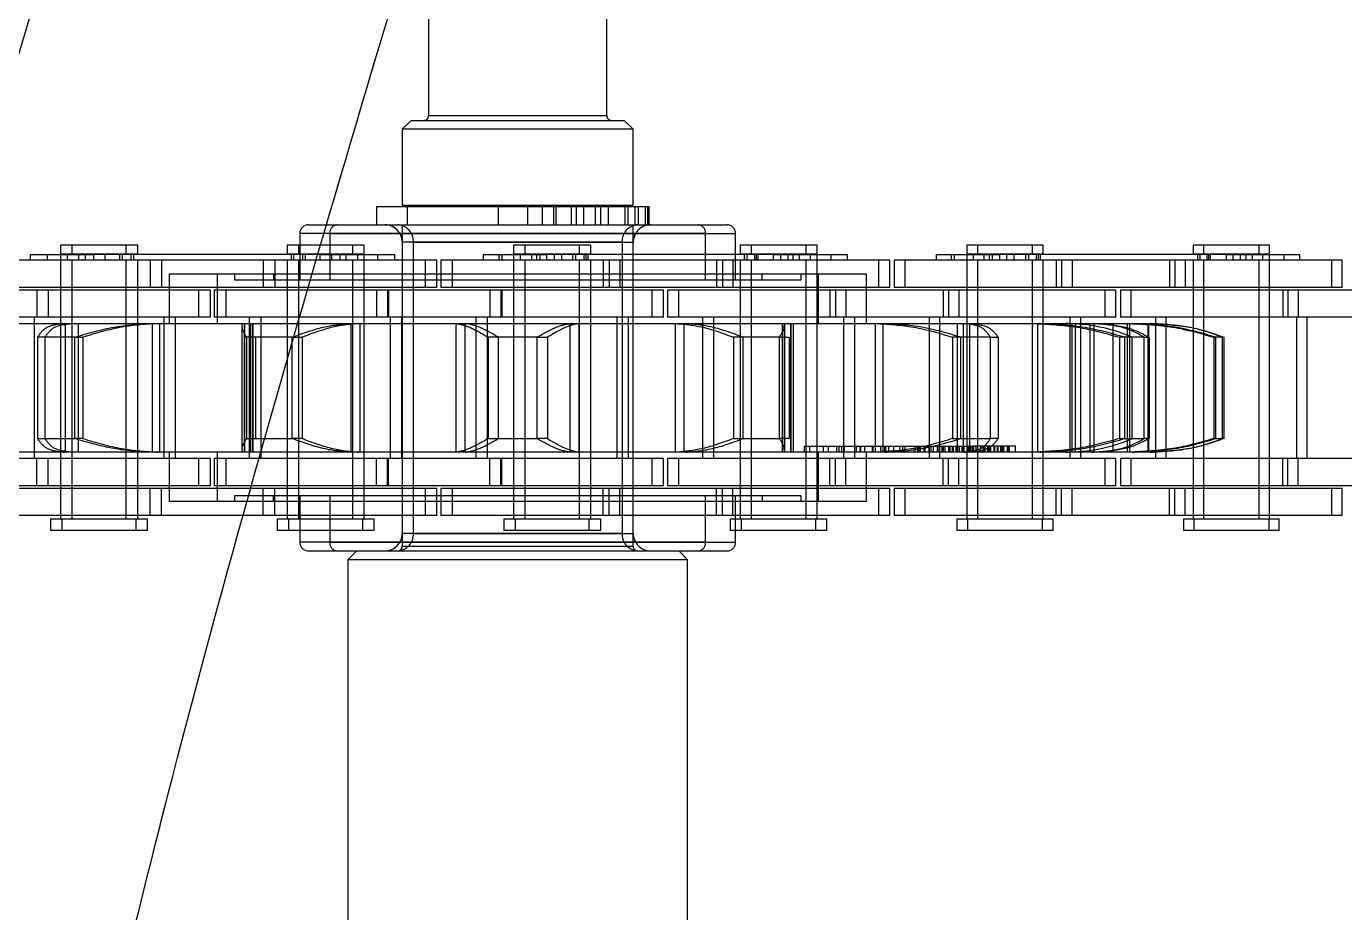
# Model space of a CAD drawing. Header units: metres. Extents: x 0 to 21025, y 0 to 14850.
# Drawn here: x 6013 to 6086.9, y 9272 to 9321.7 of the extents above; entities that cross this region are included whole.
import ezdxf

# ---------------------------------------------------------------- set-up
doc = ezdxf.new("R2010")
doc.units = ezdxf.units.M
doc.header["$LTSCALE"] = 25
doc.linetypes.add('HIDDEN2', pattern=[4.7625, 3.175, -1.5875])
doc.layers.add('SL1', color=8, linetype='Continuous')
doc.layers.add('ST1', color=7, linetype='HIDDEN2')

msp = doc.modelspace()

# ---------------------------------------------------------------- linework, layer by layer
at = {"layer": 'SL1'}
for radius, start, end in [(1215.5, 134.237972, 198.531491), (1170.7, 134.797453, 201.234448), (1164.35, 135.073034, 201.439244), (1158.35, 135.318064, 201.542777), (1158, 162.601775, 166.452914)]:
    msp.add_arc((7121.687, 8989.894), radius, start, end, dxfattribs=at)
for points, knots in [([(6016.625, 9261.149), (6018.024, 9266.957), (6022.142, 9284.056), (6030.176, 9312.129), (6037.501, 9336.427), (6042.027, 9349.419), (6042.734, 9351.449)], [0, 0, 0, 0, 0.190587, 0.561098, 0.931421, 1, 1, 1, 1]), ([(6016.625, 9261.149), (6018.024, 9266.958), (6022.142, 9284.055), (6030.177, 9312.13), (6037.501, 9336.427), (6042.027, 9349.42), (6042.734, 9351.449)], [0, 0, 0, 0, 0.190618, 0.561043, 0.931468, 1, 1, 1, 1]), ([(5996.034, 9261.149), (5997.789, 9268.441), (6002.306, 9287.217), (6009.248, 9312.23), (6014.806, 9329.82), (6016.805, 9336.149)], [0, 0, 0, 0, 0.289079, 0.744222, 1, 1, 1, 1]), ([(6016.812, 9336.149), (6014.4, 9328.451), (6008.242, 9308.797), (6001.362, 9283.765), (5997.28, 9266.358), (5996.058, 9261.149)], [0, 0, 0, 0, 0.310902, 0.793794, 1, 1, 1, 1])]:
    msp.add_open_spline(points, degree=3, knots=knots, dxfattribs=at)
at = {"layer": 'ST1'}
for p, q in [((6035.514, 9330.884), (6035.514, 9316.634)), ((6045.514, 9316.634), (6045.514, 9330.884)), ((6045.478, 9316.634), (6035.515, 9316.634)), ((6034.539, 9316.384), (6034.039, 9315.884)), ((6046.989, 9315.884), (6034.039, 9315.884)), ((6034.039, 9315.884), (6034.039, 9311.629)), ((6034.539, 9316.384), (6046.489, 9316.384)), ((6046.989, 9315.884), (6046.489, 9316.384)), ((6046.989, 9311.629), (6046.989, 9315.884)), ((6047.876, 9311.529), (6032.589, 9311.529)), ((6032.589, 9311.529), (6032.589, 9310.529)), ((6034.039, 9311.629), (6046.098, 9311.629)), ((6034.314, 9311.629), (6034.314, 9310.529)), ((6034.314, 9311.529), (6034.314, 9310.529)), ((6039.421, 9311.529), (6039.421, 9310.529)), ((6041.059, 9311.529), (6041.059, 9310.529)), ((6041.884, 9311.529), (6041.884, 9310.529)), ((6042.518, 9311.529), (6042.518, 9310.529)), ((6042.642, 9311.529), (6042.642, 9310.529)), ((6043.513, 9311.529), (6043.513, 9310.529)), ((6043.791, 9311.529), (6043.791, 9310.529)), ((6044.218, 9310.529), (6044.218, 9311.529)), ((6044.846, 9311.529), (6044.846, 9310.529)), ((6045.157, 9311.529), (6045.157, 9310.529)), ((6045.588, 9311.529), (6045.588, 9310.529)), ((6046.098, 9311.629), (6046.989, 9311.629)), ((6046.546, 9310.529), (6046.546, 9311.529)), ((6046.714, 9310.529), (6046.714, 9311.629)), ((6046.714, 9310.529), (6046.714, 9311.529)), ((6047.072, 9311.529), (6047.072, 9310.529)), ((6047.261, 9311.529), (6047.261, 9310.529)), ((6047.264, 9311.529), (6047.264, 9310.529)), ((6047.651, 9311.529), (6047.651, 9310.529)), ((6047.784, 9311.529), (6047.784, 9310.529)), ((6047.844, 9310.529), (6047.844, 9311.529)), ((6047.876, 9310.529), (6047.876, 9311.529)), ((6028.788, 9310.529), (6050.627, 9310.529)), ((6034.039, 9310.529), (6034.039, 9292.489)), ((6046.989, 9292.489), (6046.989, 9310.529)), ((6050.627, 9310.529), (6052.241, 9310.529)), ((6051.048, 9310.04), (6028.299, 9310.04)), ((6028.299, 9310.04), (6028.299, 9307.44)), ((6029.98, 9310.04), (6029.98, 9307.44)), ((6029.98, 9310.04), (6052.729, 9310.04)), ((6051.048, 9307.44), (6051.048, 9310.04)), ((6052.729, 9307.44), (6052.729, 9310.04)), ((6018.573, 9309.384), (6014.883, 9309.384)), ((6014.883, 9309.384), (6014.883, 9308.91)), ((6015.522, 9309.384), (6015.522, 9308.91)), ((6019.212, 9309.384), (6018.573, 9309.384)), ((6018.573, 9308.91), (6018.573, 9309.384)), ((6019.212, 9308.91), (6019.212, 9309.384)), ((6031.273, 9309.384), (6027.583, 9309.384)), ((6027.583, 9309.384), (6027.583, 9308.91)), ((6028.222, 9309.384), (6028.222, 9308.91)), ((6031.912, 9309.384), (6031.273, 9309.384)), ((6031.273, 9308.91), (6031.273, 9309.384)), ((6031.912, 9308.91), (6031.912, 9309.384)), ((6034.039, 9309.551), (6034.039, 9293.216)), ((6046.363, 9309.551), (6034.044, 9309.551)), ((6034.666, 9293.216), (6034.666, 9309.551)), ((6034.666, 9309.551), (6046.984, 9309.551)), ((6043.973, 9309.384), (6040.283, 9309.384)), ((6040.283, 9309.384), (6040.283, 9308.91)), ((6040.922, 9309.384), (6040.922, 9308.91)), ((6044.612, 9309.384), (6043.973, 9309.384)), ((6043.973, 9308.91), (6043.973, 9309.384)), ((6044.612, 9308.91), (6044.612, 9309.384)), ((6046.363, 9309.551), (6046.363, 9293.216)), ((6046.989, 9293.216), (6046.989, 9309.551)), ((6056.673, 9309.384), (6052.983, 9309.384)), ((6052.983, 9309.384), (6052.983, 9308.91)), ((6053.6, 9309.384), (6053.6, 9308.91)), ((6057.29, 9309.384), (6056.673, 9309.384)), ((6056.673, 9308.91), (6056.673, 9309.384)), ((6057.29, 9308.91), (6057.29, 9309.384)), ((6069.373, 9309.384), (6065.683, 9309.384)), ((6065.683, 9309.384), (6065.683, 9308.91)), ((6066.279, 9309.384), (6066.279, 9308.91)), ((6069.969, 9309.384), (6069.373, 9309.384)), ((6069.373, 9308.91), (6069.373, 9309.384)), ((6069.969, 9308.91), (6069.969, 9309.384)), ((6082.073, 9309.384), (6078.383, 9309.384)), ((6078.383, 9309.384), (6078.383, 9308.91)), ((6078.957, 9309.384), (6078.957, 9308.91)), ((6082.647, 9309.384), (6082.073, 9309.384)), ((6082.073, 9308.91), (6082.073, 9309.384)), ((6082.647, 9308.91), (6082.647, 9309.384)), ((6019.903, 9308.541), (6010.808, 9308.541)), ((6013.176, 9308.873), (6016.728, 9308.873)), ((6013.176, 9308.873), (6013.176, 9308.541)), ((6014.136, 9308.873), (6014.136, 9308.541)), ((6014.883, 9308.91), (6018.573, 9308.91)), ((6014.883, 9308.873), (6014.883, 9307.021)), ((6014.883, 9308.541), (6014.883, 9294.042)), ((6015.252, 9308.91), (6015.252, 9308.541)), ((6015.522, 9308.541), (6015.522, 9307.021)), ((6015.522, 9308.541), (6015.522, 9294.042)), ((6015.891, 9308.91), (6015.891, 9308.541)), ((6016.26, 9308.873), (6016.26, 9308.541)), ((6016.728, 9308.873), (6016.728, 9308.541)), ((6029.428, 9308.873), (6016.728, 9308.873)), ((6017.367, 9308.873), (6017.367, 9308.541)), ((6018.204, 9308.541), (6018.204, 9308.91)), ((6018.347, 9308.873), (6018.347, 9308.541)), ((6018.573, 9308.91), (6019.212, 9308.91)), ((6018.573, 9307.021), (6018.573, 9308.541)), ((6018.573, 9294.042), (6018.573, 9308.541)), ((6018.843, 9308.541), (6018.843, 9308.91)), ((6018.986, 9308.873), (6018.986, 9308.541)), ((6019.212, 9307.021), (6019.212, 9308.541)), ((6019.212, 9294.042), (6019.212, 9308.541)), ((6019.903, 9308.541), (6019.903, 9307.021)), ((6026.253, 9308.541), (6019.903, 9308.541)), ((6020.542, 9308.541), (6020.542, 9307.021)), ((6026.253, 9308.541), (6026.253, 9307.021)), ((6035.348, 9308.541), (6026.253, 9308.541)), ((6026.892, 9308.541), (6026.892, 9307.021)), ((6027.583, 9308.91), (6031.273, 9308.91)), ((6027.583, 9308.541), (6027.583, 9307.021)), ((6027.583, 9308.541), (6027.583, 9294.042)), ((6027.809, 9308.873), (6027.809, 9308.541)), ((6027.952, 9308.91), (6027.952, 9308.541)), ((6028.222, 9308.541), (6028.222, 9307.021)), ((6028.222, 9308.541), (6028.222, 9294.042)), ((6028.448, 9308.873), (6028.448, 9308.541)), ((6028.591, 9308.91), (6028.591, 9308.541)), ((6029.428, 9308.873), (6029.428, 9308.541)), ((6029.428, 9308.873), (6032.659, 9308.873)), ((6030.067, 9308.873), (6030.067, 9308.541)), ((6030.535, 9308.873), (6030.535, 9308.541)), ((6030.904, 9308.541), (6030.904, 9308.91)), ((6031.273, 9308.91), (6031.912, 9308.91)), ((6031.273, 9307.021), (6031.273, 9308.541)), ((6031.273, 9294.042), (6031.273, 9308.541)), ((6031.543, 9308.541), (6031.543, 9308.91)), ((6031.912, 9307.021), (6031.912, 9308.873)), ((6031.912, 9294.042), (6031.912, 9308.541)), ((6032.659, 9308.873), (6033.619, 9308.873)), ((6032.659, 9308.873), (6032.659, 9308.541)), ((6033.619, 9308.541), (6033.619, 9308.873)), ((6035.987, 9308.541), (6035.348, 9308.541)), ((6035.348, 9307.021), (6035.348, 9308.541)), ((6035.987, 9307.021), (6035.987, 9308.541)), ((6045.303, 9308.541), (6036.208, 9308.541)), ((6036.208, 9308.541), (6036.208, 9307.021)), ((6036.847, 9308.541), (6036.847, 9307.021)), ((6038.576, 9308.873), (6042.128, 9308.873)), ((6038.576, 9308.873), (6038.576, 9308.541)), ((6039.455, 9308.873), (6039.455, 9308.541)), ((6039.628, 9308.873), (6039.628, 9308.541)), ((6040.283, 9308.91), (6043.973, 9308.91)), ((6040.283, 9308.873), (6040.283, 9307.021)), ((6040.283, 9308.541), (6040.283, 9294.042)), ((6040.652, 9308.91), (6040.652, 9308.541)), ((6040.922, 9308.541), (6040.922, 9307.021)), ((6040.922, 9308.541), (6040.922, 9294.042)), ((6041.291, 9308.91), (6041.291, 9308.541)), ((6041.576, 9308.873), (6041.576, 9308.541)), ((6041.748, 9308.873), (6041.748, 9308.541)), ((6042.128, 9308.873), (6042.128, 9308.541)), ((6054.828, 9308.873), (6042.128, 9308.873)), ((6042.559, 9308.873), (6042.559, 9308.541)), ((6042.975, 9308.873), (6042.975, 9308.541)), ((6043.604, 9308.541), (6043.604, 9308.91)), ((6043.747, 9308.873), (6043.747, 9308.541)), ((6043.973, 9308.91), (6044.612, 9308.91)), ((6043.973, 9307.021), (6043.973, 9308.541)), ((6043.973, 9294.042), (6043.973, 9308.541)), ((6044.243, 9308.541), (6044.243, 9308.91)), ((6044.332, 9308.873), (6044.332, 9308.541)), ((6044.435, 9308.873), (6044.435, 9308.541)), ((6044.612, 9307.021), (6044.612, 9308.541)), ((6044.612, 9294.042), (6044.612, 9308.541)), ((6045.303, 9308.541), (6045.303, 9307.021)), ((6051.653, 9308.541), (6045.303, 9308.541)), ((6045.645, 9308.541), (6045.645, 9307.021)), ((6046.229, 9308.541), (6046.229, 9307.021)), ((6051.653, 9308.541), (6051.653, 9307.021)), ((6060.748, 9308.541), (6051.653, 9308.541)), ((6051.984, 9308.541), (6051.984, 9307.021)), ((6052.568, 9308.541), (6052.568, 9307.021)), ((6052.983, 9308.91), (6056.673, 9308.91)), ((6052.983, 9308.541), (6052.983, 9307.021)), ((6052.983, 9308.541), (6052.983, 9294.042)), ((6053.209, 9308.873), (6053.209, 9308.541)), ((6053.352, 9308.91), (6053.352, 9308.541)), ((6053.6, 9308.541), (6053.6, 9307.021)), ((6053.6, 9308.541), (6053.6, 9294.042)), ((6053.777, 9308.873), (6053.777, 9308.541)), ((6053.881, 9308.873), (6053.881, 9308.541)), ((6053.969, 9308.91), (6053.969, 9308.541)), ((6054.828, 9308.873), (6054.828, 9308.541)), ((6054.828, 9308.873), (6058.059, 9308.873)), ((6055.238, 9308.873), (6055.238, 9308.541)), ((6055.653, 9308.873), (6055.653, 9308.541)), ((6055.935, 9308.873), (6055.935, 9308.541)), ((6056.304, 9308.541), (6056.304, 9308.91)), ((6056.673, 9308.91), (6057.29, 9308.91)), ((6056.673, 9307.021), (6056.673, 9308.541)), ((6056.673, 9294.042), (6056.673, 9308.541)), ((6056.921, 9308.541), (6056.921, 9308.91)), ((6057.29, 9307.021), (6057.29, 9308.873)), ((6057.29, 9294.042), (6057.29, 9308.541)), ((6058.059, 9308.873), (6058.997, 9308.873)), ((6058.059, 9308.873), (6058.059, 9308.541)), ((6058.997, 9308.541), (6058.997, 9308.873)), ((6061.365, 9308.541), (6060.748, 9308.541)), ((6060.748, 9307.021), (6060.748, 9308.541)), ((6061.365, 9307.021), (6061.365, 9308.541)), ((6070.703, 9308.541), (6061.608, 9308.541)), ((6061.608, 9308.541), (6061.608, 9307.021)), ((6062.204, 9308.541), (6062.204, 9307.021)), ((6063.976, 9308.873), (6067.528, 9308.873)), ((6063.976, 9308.873), (6063.976, 9308.541)), ((6064.812, 9308.873), (6064.812, 9308.541)), ((6064.985, 9308.873), (6064.985, 9308.541)), ((6065.683, 9308.91), (6069.373, 9308.91)), ((6065.683, 9308.873), (6065.683, 9307.021)), ((6065.683, 9308.541), (6065.683, 9294.042)), ((6066.052, 9308.91), (6066.052, 9308.541)), ((6066.279, 9308.541), (6066.279, 9307.021)), ((6066.279, 9308.541), (6066.279, 9294.042)), ((6066.648, 9308.91), (6066.648, 9308.541)), ((6066.932, 9308.873), (6066.932, 9308.541)), ((6067.105, 9308.873), (6067.105, 9308.541)), ((6067.528, 9308.873), (6067.528, 9308.541)), ((6080.228, 9308.873), (6067.528, 9308.873)), ((6067.916, 9308.873), (6067.916, 9308.541)), ((6068.331, 9308.873), (6068.331, 9308.541)), ((6069.004, 9308.541), (6069.004, 9308.91)), ((6069.147, 9308.873), (6069.147, 9308.541)), ((6069.373, 9308.91), (6069.969, 9308.91)), ((6069.373, 9307.021), (6069.373, 9308.541)), ((6069.373, 9294.042), (6069.373, 9308.541)), ((6069.6, 9308.541), (6069.6, 9308.91)), ((6069.688, 9308.873), (6069.688, 9308.541)), ((6069.792, 9308.873), (6069.792, 9308.541)), ((6069.969, 9307.021), (6069.969, 9308.541)), ((6069.969, 9294.042), (6069.969, 9308.541)), ((6070.703, 9308.541), (6070.703, 9307.021)), ((6077.053, 9308.541), (6070.703, 9308.541)), ((6071.001, 9308.541), (6071.001, 9307.021)), ((6071.585, 9308.541), (6071.585, 9307.021)), ((6077.053, 9308.541), (6077.053, 9307.021)), ((6086.148, 9308.541), (6077.053, 9308.541)), ((6077.34, 9308.541), (6077.34, 9307.021)), ((6077.924, 9308.541), (6077.924, 9307.021)), ((6078.383, 9308.91), (6082.073, 9308.91)), ((6078.383, 9308.541), (6078.383, 9307.021)), ((6078.383, 9308.541), (6078.383, 9294.042)), ((6078.609, 9308.873), (6078.609, 9308.541)), ((6078.752, 9308.91), (6078.752, 9308.541)), ((6078.957, 9308.541), (6078.957, 9307.021)), ((6078.957, 9308.541), (6078.957, 9294.042)), ((6079.134, 9308.873), (6079.134, 9308.541)), ((6079.237, 9308.873), (6079.237, 9308.541)), ((6079.326, 9308.91), (6079.326, 9308.541)), ((6080.228, 9308.873), (6080.228, 9308.541)), ((6080.228, 9308.873), (6083.459, 9308.873)), ((6080.594, 9308.873), (6080.594, 9308.541)), ((6081.01, 9308.873), (6081.01, 9308.541)), ((6081.335, 9308.873), (6081.335, 9308.541)), ((6081.704, 9308.541), (6081.704, 9308.91)), ((6082.073, 9308.91), (6082.647, 9308.91)), ((6082.073, 9307.021), (6082.073, 9308.541)), ((6082.073, 9294.042), (6082.073, 9308.541)), ((6082.278, 9308.541), (6082.278, 9308.91)), ((6082.647, 9307.021), (6082.647, 9308.873)), ((6082.647, 9294.042), (6082.647, 9308.541)), ((6083.459, 9308.873), (6084.354, 9308.873)), ((6083.459, 9308.873), (6083.459, 9308.541)), ((6084.354, 9308.541), (6084.354, 9308.873)), ((6086.722, 9308.541), (6086.148, 9308.541)), ((6086.148, 9307.021), (6086.148, 9308.541)), ((6086.722, 9307.021), (6086.722, 9308.541)), ((6057.369, 9307.759), (6020.97, 9307.759)), ((6020.97, 9307.759), (6020.97, 9304.989)), ((6023.66, 9307.759), (6023.66, 9304.989)), ((6024.635, 9307.759), (6024.635, 9307.44)), ((6026.82, 9307.759), (6026.82, 9307.44)), ((6054.208, 9307.44), (6054.208, 9307.759)), ((6056.394, 9307.44), (6056.394, 9307.759)), ((6057.369, 9304.989), (6057.369, 9307.759)), ((6060.058, 9307.759), (6057.369, 9307.759)), ((6060.058, 9304.989), (6060.058, 9307.759)), ((6013.553, 9306.869), (6007.203, 9306.869)), ((6019.903, 9307.021), (6010.808, 9307.021)), ((6013.553, 9306.869), (6013.553, 9305.349)), ((6022.648, 9306.869), (6013.553, 9306.869)), ((6014.192, 9306.869), (6014.192, 9305.349)), ((6014.883, 9306.869), (6014.883, 9305.349)), ((6015.522, 9306.869), (6015.522, 9305.349)), ((6018.573, 9305.349), (6018.573, 9306.869)), ((6019.212, 9305.349), (6019.212, 9306.869)), ((6026.253, 9307.021), (6019.903, 9307.021)), ((6023.287, 9306.869), (6022.648, 9306.869)), ((6022.648, 9305.349), (6022.648, 9306.869)), ((6023.287, 9305.349), (6023.287, 9306.869)), ((6032.603, 9306.869), (6023.508, 9306.869)), ((6023.508, 9306.869), (6023.508, 9305.349)), ((6024.147, 9306.869), (6024.147, 9305.349)), ((6024.635, 9307.44), (6054.208, 9307.44)), ((6035.348, 9307.021), (6026.253, 9307.021)), ((6027.583, 9306.869), (6027.583, 9305.349)), ((6028.222, 9306.869), (6028.222, 9305.349)), ((6031.273, 9305.349), (6031.273, 9306.869)), ((6031.912, 9305.349), (6031.912, 9306.869)), ((6032.603, 9306.869), (6032.603, 9305.349)), ((6038.953, 9306.869), (6032.603, 9306.869)), ((6033.215, 9306.869), (6033.215, 9305.349)), ((6033.269, 9306.869), (6033.269, 9305.349)), ((6035.987, 9307.021), (6035.348, 9307.021)), ((6045.303, 9307.021), (6036.208, 9307.021)), ((6038.953, 9306.869), (6038.953, 9305.349)), ((6048.048, 9306.869), (6038.953, 9306.869)), ((6039.565, 9306.869), (6039.565, 9305.349)), ((6039.619, 9306.869), (6039.619, 9305.349)), ((6040.283, 9306.869), (6040.283, 9305.349)), ((6040.922, 9306.869), (6040.922, 9305.349)), ((6043.973, 9305.349), (6043.973, 9306.869)), ((6044.612, 9305.349), (6044.612, 9306.869)), ((6051.653, 9307.021), (6045.303, 9307.021)), ((6048.687, 9306.869), (6048.048, 9306.869)), ((6048.048, 9305.349), (6048.048, 9306.869)), ((6048.687, 9305.349), (6048.687, 9306.869)), ((6058.003, 9306.869), (6048.908, 9306.869)), ((6048.908, 9306.869), (6048.908, 9305.349)), ((6049.525, 9306.869), (6049.525, 9305.349)), ((6060.748, 9307.021), (6051.653, 9307.021)), ((6052.983, 9306.869), (6052.983, 9305.349)), ((6053.6, 9306.869), (6053.6, 9305.349)), ((6054.208, 9307.44), (6056.394, 9307.44)), ((6056.673, 9305.349), (6056.673, 9306.869)), ((6057.29, 9305.349), (6057.29, 9306.869)), ((6058.003, 9306.869), (6058.003, 9305.349)), ((6064.353, 9306.869), (6058.003, 9306.869)), ((6058.323, 9306.869), (6058.323, 9305.349)), ((6058.907, 9306.869), (6058.907, 9305.349)), ((6061.365, 9307.021), (6060.748, 9307.021)), ((6070.703, 9307.021), (6061.608, 9307.021)), ((6064.353, 9306.869), (6064.353, 9305.349)), ((6073.448, 9306.869), (6064.353, 9306.869)), ((6064.662, 9306.869), (6064.662, 9305.349)), ((6065.246, 9306.869), (6065.246, 9305.349)), ((6065.683, 9306.869), (6065.683, 9305.349)), ((6066.279, 9306.869), (6066.279, 9305.349)), ((6069.373, 9305.349), (6069.373, 9306.869)), ((6069.969, 9305.349), (6069.969, 9306.869)), ((6077.053, 9307.021), (6070.703, 9307.021)), ((6074.044, 9306.869), (6073.448, 9306.869)), ((6073.448, 9305.349), (6073.448, 9306.869)), ((6074.044, 9305.349), (6074.044, 9306.869)), ((6083.403, 9306.869), (6074.308, 9306.869)), ((6074.308, 9306.869), (6074.308, 9305.349)), ((6074.882, 9306.869), (6074.882, 9305.349)), ((6086.148, 9307.021), (6077.053, 9307.021)), ((6078.383, 9306.869), (6078.383, 9305.349)), ((6078.957, 9306.869), (6078.957, 9305.349)), ((6082.073, 9305.349), (6082.073, 9306.869)), ((6082.647, 9305.349), (6082.647, 9306.869)), ((6083.403, 9306.869), (6083.403, 9305.349)), ((6089.753, 9306.869), (6083.403, 9306.869)), ((6083.679, 9306.869), (6083.679, 9305.349)), ((6084.264, 9306.869), (6084.264, 9305.349)), ((6086.722, 9307.021), (6086.148, 9307.021)), ((6013.553, 9305.349), (6007.203, 9305.349)), ((6013.407, 9305.349), (6013.407, 9297.419)), ((6022.648, 9305.349), (6013.553, 9305.349)), ((6014.883, 9305.349), (6014.883, 9297.419)), ((6015.522, 9305.349), (6015.522, 9297.419)), ((6018.573, 9297.419), (6018.573, 9305.349)), ((6019.212, 9297.419), (6019.212, 9305.349)), ((6020.688, 9297.419), (6020.688, 9305.349)), ((6021.327, 9297.419), (6021.327, 9305.349)), ((6023.287, 9305.349), (6022.648, 9305.349)), ((6032.603, 9305.349), (6023.508, 9305.349)), ((6025.468, 9305.349), (6025.468, 9297.419)), ((6026.107, 9305.349), (6026.107, 9297.419)), ((6027.583, 9305.349), (6027.583, 9297.419)), ((6028.222, 9305.349), (6028.222, 9297.419)), ((6031.273, 9297.419), (6031.273, 9305.349)), ((6031.912, 9297.419), (6031.912, 9305.349)), ((6038.953, 9305.349), (6032.603, 9305.349)), ((6033.388, 9297.419), (6033.388, 9305.349)), ((6034.027, 9297.419), (6034.027, 9305.349)), ((6038.168, 9305.349), (6038.168, 9297.419)), ((6038.807, 9305.349), (6038.807, 9297.419)), ((6048.048, 9305.349), (6038.953, 9305.349)), ((6040.283, 9305.349), (6040.283, 9297.419)), ((6040.922, 9305.349), (6040.922, 9297.419)), ((6043.973, 9297.419), (6043.973, 9305.349)), ((6044.612, 9297.419), (6044.612, 9305.349)), ((6046.088, 9297.419), (6046.088, 9305.349)), ((6046.727, 9297.419), (6046.727, 9305.349)), ((6048.687, 9305.349), (6048.048, 9305.349)), ((6058.003, 9305.349), (6048.908, 9305.349)), ((6050.868, 9305.349), (6050.868, 9297.419)), ((6051.485, 9305.349), (6051.485, 9297.419)), ((6052.983, 9305.349), (6052.983, 9297.419)), ((6053.6, 9305.349), (6053.6, 9297.419)), ((6056.673, 9297.419), (6056.673, 9305.349)), ((6057.29, 9297.419), (6057.29, 9305.349)), ((6064.353, 9305.349), (6058.003, 9305.349)), ((6058.788, 9297.419), (6058.788, 9305.349)), ((6059.405, 9297.419), (6059.405, 9305.349)), ((6063.568, 9305.349), (6063.568, 9297.419)), ((6064.164, 9305.349), (6064.164, 9297.419)), ((6073.448, 9305.349), (6064.353, 9305.349)), ((6065.683, 9305.349), (6065.683, 9297.419)), ((6066.279, 9305.349), (6066.279, 9297.419)), ((6069.373, 9297.419), (6069.373, 9305.349)), ((6069.969, 9297.419), (6069.969, 9305.349)), ((6071.488, 9297.419), (6071.488, 9305.349)), ((6072.084, 9297.419), (6072.084, 9305.349)), ((6074.044, 9305.349), (6073.448, 9305.349)), ((6083.403, 9305.349), (6074.308, 9305.349)), ((6076.268, 9305.349), (6076.268, 9297.419)), ((6076.842, 9305.349), (6076.842, 9297.419)), ((6078.383, 9305.349), (6078.383, 9297.419)), ((6078.957, 9305.349), (6078.957, 9297.419)), ((6082.073, 9297.419), (6082.073, 9305.349)), ((6082.647, 9297.419), (6082.647, 9305.349)), ((6089.753, 9305.349), (6083.403, 9305.349)), ((6084.188, 9297.419), (6084.188, 9305.349)), ((6084.762, 9297.419), (6084.762, 9305.349)), ((6011.358, 9304.989), (6015.111, 9304.989)), ((6015.111, 9304.989), (6019.93, 9304.989)), ((6015.171, 9297.779), (6015.171, 9304.989)), ((6015.533, 9297.779), (6015.533, 9304.989)), ((6015.548, 9297.779), (6015.548, 9304.989)), ((6015.889, 9297.779), (6015.889, 9304.989)), ((6019.93, 9304.989), (6020.034, 9304.989)), ((6020.034, 9297.779), (6020.034, 9304.989)), ((6020.034, 9304.989), (6025.177, 9304.989)), ((6020.456, 9297.779), (6020.456, 9304.989)), ((6025.047, 9304.991), (6025.047, 9297.776)), ((6025.177, 9304.989), (6031.109, 9304.989)), ((6025.194, 9297.779), (6025.194, 9304.989)), ((6025.225, 9297.779), (6025.225, 9304.989)), ((6025.542, 9304.991), (6025.542, 9297.776)), ((6025.659, 9297.779), (6025.659, 9304.989)), ((6025.684, 9297.779), (6025.684, 9304.989)), ((6031.109, 9304.989), (6031.18, 9304.989)), ((6031.18, 9297.779), (6031.18, 9304.989)), ((6031.18, 9304.989), (6037.065, 9304.989)), ((6031.677, 9297.779), (6031.677, 9304.989)), ((6037.065, 9297.779), (6037.065, 9304.989)), ((6037.065, 9304.989), (6037.093, 9304.989)), ((6037.093, 9304.989), (6043.422, 9304.989)), ((6037.577, 9297.779), (6037.577, 9304.989)), ((6043.422, 9304.989), (6043.452, 9304.989)), ((6043.452, 9297.779), (6043.452, 9304.989)), ((6043.452, 9304.989), (6049.352, 9304.989)), ((6043.963, 9297.779), (6043.963, 9304.989)), ((6049.352, 9297.779), (6049.352, 9304.989)), ((6049.352, 9304.989), (6049.421, 9304.989)), ((6049.421, 9304.989), (6055.385, 9304.989)), ((6049.848, 9297.779), (6049.848, 9304.989)), ((6055.344, 9304.989), (6055.344, 9297.779)), ((6055.369, 9297.779), (6055.369, 9304.989)), ((6055.385, 9304.989), (6060.573, 9304.989)), ((6055.487, 9297.776), (6055.487, 9304.991)), ((6055.803, 9304.989), (6055.803, 9297.779)), ((6055.834, 9297.779), (6055.834, 9304.989)), ((6055.981, 9297.776), (6055.981, 9304.991)), ((6060.573, 9297.779), (6060.573, 9304.989)), ((6060.573, 9304.989), (6060.675, 9304.989)), ((6060.675, 9304.989), (6065.553, 9304.989)), ((6060.994, 9297.779), (6060.994, 9304.989)), ((6065.14, 9304.989), (6065.14, 9297.779)), ((6065.48, 9304.989), (6065.48, 9297.779)), ((6065.495, 9297.779), (6065.495, 9304.989)), ((6065.553, 9304.989), (6069.374, 9304.989)), ((6065.857, 9297.779), (6065.857, 9304.989)), ((6069.374, 9297.779), (6069.374, 9304.989)), ((6069.374, 9304.989), (6069.498, 9304.989)), ((6069.498, 9304.989), (6071.221, 9304.989)), ((6069.67, 9297.779), (6069.67, 9304.989)), ((6071.221, 9304.989), (6072.702, 9304.989)), ((6071.574, 9304.989), (6071.574, 9297.779)), ((6071.756, 9304.989), (6071.756, 9297.779)), ((6072.608, 9297.779), (6072.608, 9304.989)), ((6072.702, 9304.989), (6074.695, 9304.989)), ((6072.823, 9297.779), (6072.823, 9304.989)), ((6073.872, 9304.989), (6073.872, 9297.779)), ((6074.695, 9297.779), (6074.695, 9304.989)), ((6074.695, 9304.989), (6074.824, 9304.989)), ((6074.824, 9304.989), (6075.968, 9304.989)), ((6074.829, 9297.779), (6074.829, 9304.989)), ((6075.849, 9297.779), (6075.849, 9304.989)), ((6075.893, 9297.779), (6075.893, 9304.989)), ((6075.893, 9304.989), (6076.013, 9304.989)), ((6015.68, 9304.227), (6013.591, 9304.227)), ((6013.591, 9304.227), (6013.591, 9298.541)), ((6014.021, 9298.541), (6014.021, 9304.227)), ((6015.68, 9298.541), (6015.68, 9304.227)), ((6015.68, 9304.227), (6016.135, 9304.227)), ((6016.135, 9304.227), (6016.135, 9298.541)), ((6027.876, 9304.227), (6025.305, 9304.227)), ((6025.305, 9304.227), (6025.305, 9298.541)), ((6025.842, 9298.541), (6025.842, 9304.227)), ((6027.876, 9298.541), (6027.876, 9304.227)), ((6027.876, 9304.227), (6028.426, 9304.227)), ((6028.426, 9304.227), (6028.426, 9298.541)), ((6041.597, 9304.227), (6038.854, 9304.227)), ((6038.854, 9304.227), (6038.854, 9298.541)), ((6039.432, 9298.541), (6039.432, 9304.227)), ((6041.597, 9298.541), (6041.597, 9304.227)), ((6041.597, 9304.227), (6042.175, 9304.227)), ((6042.175, 9304.227), (6042.175, 9298.541)), ((6055.187, 9304.227), (6052.602, 9304.227)), ((6052.602, 9304.227), (6052.602, 9298.541)), ((6053.152, 9298.541), (6053.152, 9304.227)), ((6055.187, 9298.541), (6055.187, 9304.227)), ((6055.187, 9304.227), (6055.723, 9304.227)), ((6055.723, 9304.227), (6055.723, 9298.541)), ((6067.007, 9304.227), (6064.893, 9304.227)), ((6064.893, 9304.227), (6064.893, 9298.541)), ((6065.348, 9298.541), (6065.348, 9304.227)), ((6067.007, 9298.541), (6067.007, 9304.227)), ((6067.007, 9304.227), (6067.437, 9304.227)), ((6067.437, 9304.227), (6067.437, 9298.541)), ((6074.958, 9304.227), (6074.243, 9304.227)), ((6074.243, 9304.227), (6074.243, 9298.541)), ((6074.549, 9298.541), (6074.549, 9304.227)), ((6074.958, 9298.541), (6074.958, 9304.227)), ((6075.632, 9304.227), (6074.958, 9304.227)), ((6075.632, 9298.541), (6075.632, 9304.227)), ((6075.632, 9304.227), (6075.904, 9304.227)), ((6075.904, 9304.227), (6075.904, 9298.541)), ((6079.525, 9304.227), (6079.525, 9298.541)), ((6080.021, 9304.227), (6079.525, 9304.227)), ((6079.645, 9298.541), (6079.645, 9304.227)), ((6080.021, 9298.541), (6080.021, 9304.227)), ((6080.102, 9304.227), (6080.102, 9298.541)), ((6013.591, 9298.541), (6015.68, 9298.541)), ((6016.135, 9298.541), (6015.68, 9298.541)), ((6025.305, 9298.541), (6027.876, 9298.541)), ((6028.426, 9298.541), (6027.876, 9298.541)), ((6038.854, 9298.541), (6041.597, 9298.541)), ((6042.175, 9298.541), (6041.597, 9298.541)), ((6052.602, 9298.541), (6055.187, 9298.541)), ((6055.723, 9298.541), (6055.187, 9298.541)), ((6056.568, 9298.113), (6057.641, 9298.113)), ((6056.568, 9298.113), (6056.568, 9297.779)), ((6056.868, 9298.113), (6056.868, 9297.779)), ((6057.641, 9298.113), (6057.913, 9298.113)), ((6057.641, 9298.113), (6057.641, 9297.779)), ((6057.913, 9298.113), (6059.961, 9298.113)), ((6057.913, 9298.113), (6057.913, 9297.779)), ((6058.387, 9298.113), (6058.387, 9297.779)), ((6058.516, 9298.113), (6058.516, 9297.779)), ((6058.658, 9298.113), (6058.658, 9297.779)), ((6058.816, 9298.113), (6058.816, 9297.779)), ((6059.487, 9298.113), (6059.487, 9297.779)), ((6059.689, 9298.113), (6059.689, 9297.779)), ((6059.72, 9298.113), (6059.72, 9297.779)), ((6059.961, 9298.113), (6059.961, 9297.779)), ((6059.961, 9298.113), (6060.854, 9298.113)), ((6060.384, 9298.113), (6060.384, 9297.779)), ((6060.41, 9298.113), (6060.41, 9297.779)), ((6060.854, 9298.113), (6061.125, 9298.113)), ((6060.854, 9298.113), (6060.854, 9297.779)), ((6061.074, 9298.113), (6061.074, 9297.779)), ((6061.12, 9298.113), (6061.12, 9297.779)), ((6061.125, 9298.113), (6061.125, 9297.779)), ((6061.125, 9298.113), (6062.21, 9298.113)), ((6061.304, 9298.113), (6061.304, 9297.779)), ((6061.569, 9298.113), (6061.569, 9297.779)), ((6061.914, 9298.113), (6061.914, 9297.779)), ((6062.09, 9298.113), (6062.09, 9297.779)), ((6062.21, 9298.113), (6062.444, 9298.113)), ((6062.21, 9298.113), (6062.21, 9297.779)), ((6062.444, 9298.113), (6063.796, 9298.113)), ((6062.776, 9298.113), (6062.776, 9297.779)), ((6062.921, 9298.113), (6062.921, 9297.779)), ((6062.995, 9298.113), (6062.995, 9297.779)), ((6063.075, 9298.113), (6063.075, 9297.779)), ((6063.283, 9298.113), (6063.283, 9297.779)), ((6063.341, 9298.113), (6063.341, 9297.779)), ((6063.564, 9298.113), (6063.564, 9297.779)), ((6063.67, 9298.113), (6063.67, 9297.779)), ((6063.796, 9298.113), (6063.796, 9297.779)), ((6063.796, 9298.113), (6064.027, 9298.113)), ((6063.8, 9298.113), (6063.8, 9297.779)), ((6064.027, 9298.113), (6064.027, 9297.779)), ((6064.027, 9298.113), (6064.918, 9298.113)), ((6064.065, 9298.113), (6064.065, 9297.779)), ((6064.281, 9298.113), (6064.281, 9297.779)), ((6064.356, 9298.113), (6064.356, 9297.779)), ((6064.454, 9298.113), (6064.454, 9297.779)), ((6064.656, 9298.113), (6064.656, 9297.779)), ((6064.741, 9298.113), (6064.741, 9297.779)), ((6064.864, 9298.113), (6064.864, 9297.779)), ((6064.893, 9298.541), (6067.007, 9298.541)), ((6064.918, 9298.113), (6064.918, 9297.779)), ((6064.918, 9298.113), (6065.094, 9298.113)), ((6065.065, 9298.113), (6065.065, 9297.779)), ((6065.094, 9298.113), (6065.094, 9297.779)), ((6065.094, 9298.113), (6065.78, 9298.113)), ((6065.232, 9298.113), (6065.232, 9297.779)), ((6065.253, 9298.113), (6065.253, 9297.779)), ((6065.399, 9298.113), (6065.399, 9297.779)), ((6065.518, 9298.113), (6065.518, 9297.779)), ((6065.728, 9298.113), (6065.728, 9297.779)), ((6065.757, 9298.113), (6065.757, 9297.779)), ((6065.78, 9298.113), (6065.78, 9297.779)), ((6065.78, 9298.113), (6065.999, 9298.113)), ((6065.786, 9298.113), (6065.786, 9297.779)), ((6065.821, 9298.113), (6065.821, 9297.779)), ((6065.891, 9298.113), (6065.891, 9297.779)), ((6065.907, 9298.113), (6065.907, 9297.779)), ((6065.999, 9298.113), (6065.999, 9297.779)), ((6066.454, 9298.113), (6065.999, 9298.113)), ((6066.06, 9298.113), (6066.06, 9297.779)), ((6066.193, 9298.113), (6066.193, 9297.779)), ((6067.237, 9298.113), (6066.454, 9298.113)), ((6066.454, 9298.113), (6066.454, 9297.779)), ((6066.595, 9298.113), (6066.595, 9297.779)), ((6066.619, 9298.113), (6066.619, 9297.779)), ((6066.696, 9298.113), (6066.696, 9297.779)), ((6066.848, 9298.113), (6066.848, 9297.779)), ((6066.906, 9298.113), (6066.906, 9297.779)), ((6066.945, 9298.113), (6066.945, 9297.779)), ((6067.437, 9298.541), (6067.007, 9298.541)), ((6067.007, 9298.113), (6067.007, 9297.779)), ((6067.207, 9298.113), (6067.207, 9297.779)), ((6067.216, 9298.113), (6067.216, 9297.779)), ((6067.235, 9298.113), (6067.235, 9297.779)), ((6067.237, 9298.113), (6067.237, 9297.779)), ((6067.567, 9298.113), (6067.237, 9298.113)), ((6067.243, 9298.113), (6067.243, 9297.779)), ((6067.394, 9298.113), (6067.394, 9297.779)), ((6067.416, 9297.779), (6067.416, 9298.113)), ((6067.433, 9298.113), (6067.433, 9297.779)), ((6067.435, 9297.779), (6067.435, 9298.113)), ((6067.656, 9298.113), (6067.567, 9298.113)), ((6067.567, 9298.113), (6067.567, 9297.779)), ((6067.585, 9297.779), (6067.585, 9298.113)), ((6067.656, 9298.113), (6067.656, 9297.779)), ((6067.952, 9298.113), (6067.656, 9298.113)), ((6067.677, 9298.113), (6067.677, 9297.779)), ((6067.741, 9298.113), (6067.741, 9297.779)), ((6067.747, 9297.779), (6067.747, 9298.113)), ((6067.952, 9298.113), (6067.952, 9297.779)), ((6068.027, 9298.113), (6067.952, 9298.113)), ((6068.027, 9298.113), (6068.027, 9297.779)), ((6068.411, 9298.113), (6068.027, 9298.113)), ((6068.077, 9297.779), (6068.077, 9298.113)), ((6068.411, 9297.779), (6068.411, 9298.113)), ((6074.243, 9298.541), (6074.958, 9298.541)), ((6074.958, 9298.541), (6075.632, 9298.541)), ((6075.904, 9298.541), (6075.632, 9298.541)), ((6079.525, 9298.541), (6080.021, 9298.541)), ((6013.553, 9297.419), (6007.203, 9297.419)), ((6015.111, 9297.779), (6011.358, 9297.779)), ((6013.553, 9295.899), (6013.553, 9297.419)), ((6022.648, 9297.419), (6013.553, 9297.419)), ((6014.192, 9295.899), (6014.192, 9297.419)), ((6014.883, 9297.419), (6014.883, 9295.899)), ((6019.93, 9297.779), (6015.111, 9297.779)), ((6015.522, 9297.419), (6015.522, 9295.899)), ((6018.573, 9295.899), (6018.573, 9297.419)), ((6019.212, 9295.899), (6019.212, 9297.419)), ((6020.034, 9297.779), (6019.93, 9297.779)), ((6025.177, 9297.779), (6020.034, 9297.779)), ((6020.97, 9297.779), (6020.97, 9295.009)), ((6023.287, 9297.419), (6022.648, 9297.419)), ((6022.648, 9295.899), (6022.648, 9297.419)), ((6023.287, 9295.899), (6023.287, 9297.419)), ((6032.603, 9297.419), (6023.508, 9297.419)), ((6023.508, 9297.419), (6023.508, 9295.899)), ((6023.66, 9297.779), (6023.66, 9295.009)), ((6024.147, 9297.419), (6024.147, 9295.899)), ((6031.109, 9297.779), (6025.177, 9297.779)), ((6027.583, 9297.419), (6027.583, 9295.899)), ((6028.222, 9297.419), (6028.222, 9295.899)), ((6031.18, 9297.779), (6031.109, 9297.779)), ((6037.065, 9297.779), (6031.18, 9297.779)), ((6031.273, 9295.899), (6031.273, 9297.419)), ((6031.912, 9295.899), (6031.912, 9297.419)), ((6032.603, 9295.899), (6032.603, 9297.419)), ((6038.953, 9297.419), (6032.603, 9297.419)), ((6033.215, 9295.899), (6033.215, 9297.419)), ((6033.269, 9295.899), (6033.269, 9297.419)), ((6037.093, 9297.779), (6037.065, 9297.779)), ((6043.422, 9297.779), (6037.093, 9297.779)), ((6038.953, 9295.899), (6038.953, 9297.419)), ((6048.048, 9297.419), (6038.953, 9297.419)), ((6039.565, 9295.899), (6039.565, 9297.419)), ((6039.619, 9295.899), (6039.619, 9297.419)), ((6040.283, 9297.419), (6040.283, 9295.899)), ((6040.922, 9297.419), (6040.922, 9295.899)), ((6043.452, 9297.779), (6043.422, 9297.779)), ((6049.352, 9297.779), (6043.452, 9297.779)), ((6043.973, 9295.899), (6043.973, 9297.419)), ((6044.612, 9295.899), (6044.612, 9297.419)), ((6048.687, 9297.419), (6048.048, 9297.419)), ((6048.048, 9295.899), (6048.048, 9297.419)), ((6048.687, 9295.899), (6048.687, 9297.419)), ((6058.003, 9297.419), (6048.908, 9297.419)), ((6048.908, 9297.419), (6048.908, 9295.899)), ((6049.421, 9297.779), (6049.352, 9297.779)), ((6055.385, 9297.779), (6049.421, 9297.779)), ((6049.525, 9297.419), (6049.525, 9295.899)), ((6052.983, 9297.419), (6052.983, 9295.899)), ((6053.6, 9297.419), (6053.6, 9295.899)), ((6060.573, 9297.779), (6055.385, 9297.779)), ((6056.673, 9295.899), (6056.673, 9297.419)), ((6057.29, 9295.899), (6057.29, 9297.419)), ((6057.369, 9295.009), (6057.369, 9297.779)), ((6058.003, 9295.899), (6058.003, 9297.419)), ((6064.353, 9297.419), (6058.003, 9297.419)), ((6058.323, 9295.899), (6058.323, 9297.419)), ((6058.907, 9295.899), (6058.907, 9297.419)), ((6060.058, 9295.009), (6060.058, 9297.779)), ((6060.675, 9297.779), (6060.573, 9297.779)), ((6065.553, 9297.779), (6060.675, 9297.779)), ((6064.353, 9295.899), (6064.353, 9297.419)), ((6073.448, 9297.419), (6064.353, 9297.419)), ((6064.662, 9295.899), (6064.662, 9297.419)), ((6065.246, 9295.899), (6065.246, 9297.419)), ((6069.374, 9297.779), (6065.553, 9297.779)), ((6065.683, 9297.419), (6065.683, 9295.899)), ((6066.279, 9297.419), (6066.279, 9295.899)), ((6069.373, 9295.899), (6069.373, 9297.419)), ((6069.498, 9297.779), (6069.374, 9297.779)), ((6071.221, 9297.779), (6069.498, 9297.779)), ((6069.969, 9295.899), (6069.969, 9297.419)), ((6072.702, 9297.779), (6071.221, 9297.779)), ((6074.695, 9297.779), (6072.702, 9297.779)), ((6074.044, 9297.419), (6073.448, 9297.419)), ((6073.448, 9295.899), (6073.448, 9297.419)), ((6074.044, 9295.899), (6074.044, 9297.419)), ((6083.403, 9297.419), (6074.308, 9297.419)), ((6074.308, 9297.419), (6074.308, 9295.899)), ((6074.824, 9297.779), (6074.695, 9297.779)), ((6075.968, 9297.779), (6074.824, 9297.779)), ((6074.882, 9297.419), (6074.882, 9295.899)), ((6076.013, 9297.779), (6075.893, 9297.779)), ((6078.383, 9297.419), (6078.383, 9295.899)), ((6078.957, 9297.419), (6078.957, 9295.899)), ((6082.073, 9295.899), (6082.073, 9297.419)), ((6082.647, 9295.899), (6082.647, 9297.419)), ((6083.403, 9295.899), (6083.403, 9297.419)), ((6089.753, 9297.419), (6083.403, 9297.419)), ((6083.679, 9295.899), (6083.679, 9297.419)), ((6084.264, 9295.899), (6084.264, 9297.419)), ((6013.553, 9295.899), (6007.203, 9295.899)), ((6019.903, 9295.747), (6010.808, 9295.747)), ((6022.648, 9295.899), (6013.553, 9295.899)), ((6014.883, 9295.747), (6014.883, 9294.227)), ((6015.522, 9295.747), (6015.522, 9294.227)), ((6018.573, 9294.227), (6018.573, 9295.747)), ((6019.212, 9294.227), (6019.212, 9295.747)), ((6019.903, 9294.227), (6019.903, 9295.747)), ((6026.253, 9295.747), (6019.903, 9295.747)), ((6020.542, 9294.227), (6020.542, 9295.747)), ((6023.287, 9295.899), (6022.648, 9295.899)), ((6032.603, 9295.899), (6023.508, 9295.899)), ((6026.253, 9294.227), (6026.253, 9295.747)), ((6035.348, 9295.747), (6026.253, 9295.747)), ((6026.892, 9294.227), (6026.892, 9295.747)), ((6027.583, 9295.747), (6027.583, 9294.227)), ((6028.222, 9295.747), (6028.222, 9294.227)), ((6031.273, 9294.227), (6031.273, 9295.747)), ((6031.912, 9294.227), (6031.912, 9295.747)), ((6038.953, 9295.899), (6032.603, 9295.899)), ((6035.987, 9295.747), (6035.348, 9295.747)), ((6035.348, 9294.227), (6035.348, 9295.747)), ((6035.987, 9294.227), (6035.987, 9295.747)), ((6045.303, 9295.747), (6036.208, 9295.747)), ((6036.208, 9295.747), (6036.208, 9294.227)), ((6036.847, 9295.747), (6036.847, 9294.227)), ((6048.048, 9295.899), (6038.953, 9295.899)), ((6040.283, 9295.747), (6040.283, 9294.227)), ((6040.922, 9295.747), (6040.922, 9294.227)), ((6043.973, 9294.227), (6043.973, 9295.747)), ((6044.612, 9294.227), (6044.612, 9295.747)), ((6045.303, 9294.227), (6045.303, 9295.747)), ((6051.653, 9295.747), (6045.303, 9295.747)), ((6045.645, 9294.227), (6045.645, 9295.747)), ((6046.229, 9294.227), (6046.229, 9295.747)), ((6048.687, 9295.899), (6048.048, 9295.899)), ((6058.003, 9295.899), (6048.908, 9295.899)), ((6051.653, 9294.227), (6051.653, 9295.747)), ((6060.748, 9295.747), (6051.653, 9295.747)), ((6051.984, 9294.227), (6051.984, 9295.747)), ((6052.568, 9294.227), (6052.568, 9295.747)), ((6052.983, 9295.747), (6052.983, 9294.227)), ((6053.6, 9295.747), (6053.6, 9294.227)), ((6056.673, 9294.227), (6056.673, 9295.747)), ((6057.29, 9294.227), (6057.29, 9295.747)), ((6064.353, 9295.899), (6058.003, 9295.899)), ((6061.365, 9295.747), (6060.748, 9295.747)), ((6060.748, 9294.227), (6060.748, 9295.747)), ((6061.365, 9294.227), (6061.365, 9295.747)), ((6070.703, 9295.747), (6061.608, 9295.747)), ((6061.608, 9295.747), (6061.608, 9294.227)), ((6062.204, 9295.747), (6062.204, 9294.227)), ((6073.448, 9295.899), (6064.353, 9295.899)), ((6065.683, 9295.747), (6065.683, 9294.227)), ((6066.279, 9295.747), (6066.279, 9294.227)), ((6069.373, 9294.227), (6069.373, 9295.747)), ((6069.969, 9294.227), (6069.969, 9295.747)), ((6070.703, 9294.227), (6070.703, 9295.747)), ((6077.053, 9295.747), (6070.703, 9295.747)), ((6071.001, 9294.227), (6071.001, 9295.747)), ((6071.585, 9294.227), (6071.585, 9295.747)), ((6074.044, 9295.899), (6073.448, 9295.899)), ((6083.403, 9295.899), (6074.308, 9295.899)), ((6077.053, 9294.227), (6077.053, 9295.747)), ((6086.148, 9295.747), (6077.053, 9295.747)), ((6077.34, 9294.227), (6077.34, 9295.747)), ((6077.924, 9294.227), (6077.924, 9295.747)), ((6078.383, 9295.747), (6078.383, 9294.227)), ((6078.957, 9295.747), (6078.957, 9294.227)), ((6082.073, 9294.227), (6082.073, 9295.747)), ((6082.647, 9294.227), (6082.647, 9295.747)), ((6089.753, 9295.899), (6083.403, 9295.899)), ((6086.722, 9295.747), (6086.148, 9295.747)), ((6086.148, 9294.227), (6086.148, 9295.747)), ((6086.722, 9294.227), (6086.722, 9295.747)), ((6057.369, 9295.009), (6020.97, 9295.009)), ((6054.208, 9295.327), (6024.635, 9295.327)), ((6024.635, 9295.327), (6024.635, 9295.009)), ((6026.82, 9295.009), (6026.82, 9295.327)), ((6028.299, 9295.327), (6028.299, 9292.727)), ((6029.98, 9295.327), (6029.98, 9292.727)), ((6051.048, 9292.727), (6051.048, 9295.327)), ((6052.729, 9292.727), (6052.729, 9295.327)), ((6054.208, 9295.327), (6054.208, 9295.009)), ((6056.394, 9295.327), (6054.208, 9295.327)), ((6056.394, 9295.009), (6056.394, 9295.327)), ((6060.058, 9295.009), (6057.369, 9295.009)), ((6019.903, 9294.227), (6010.808, 9294.227)), ((6014.33, 9294.042), (6019.127, 9294.042)), ((6014.33, 9294.042), (6014.33, 9293.384)), ((6014.969, 9294.042), (6014.969, 9293.384)), ((6019.127, 9294.042), (6019.766, 9294.042)), ((6019.127, 9293.384), (6019.127, 9294.042)), ((6019.766, 9293.384), (6019.766, 9294.042)), ((6026.253, 9294.227), (6019.903, 9294.227)), ((6035.348, 9294.227), (6026.253, 9294.227)), ((6027.03, 9294.042), (6031.827, 9294.042)), ((6027.03, 9294.042), (6027.03, 9293.384)), ((6027.669, 9294.042), (6027.669, 9293.384)), ((6031.827, 9294.042), (6032.466, 9294.042)), ((6031.827, 9293.384), (6031.827, 9294.042)), ((6032.466, 9293.384), (6032.466, 9294.042)), ((6035.987, 9294.227), (6035.348, 9294.227)), ((6045.303, 9294.227), (6036.208, 9294.227)), ((6039.73, 9294.042), (6044.527, 9294.042)), ((6039.73, 9294.042), (6039.73, 9293.384)), ((6040.369, 9294.042), (6040.369, 9293.384)), ((6044.527, 9294.042), (6045.166, 9294.042)), ((6044.527, 9293.384), (6044.527, 9294.042)), ((6045.166, 9293.384), (6045.166, 9294.042)), ((6051.653, 9294.227), (6045.303, 9294.227)), ((6060.748, 9294.227), (6051.653, 9294.227)), ((6052.43, 9294.042), (6057.227, 9294.042)), ((6052.43, 9294.042), (6052.43, 9293.384)), ((6053.047, 9294.042), (6053.047, 9293.384)), ((6057.227, 9294.042), (6057.844, 9294.042)), ((6057.227, 9293.384), (6057.227, 9294.042)), ((6057.844, 9293.384), (6057.844, 9294.042)), ((6061.365, 9294.227), (6060.748, 9294.227)), ((6070.703, 9294.227), (6061.608, 9294.227)), ((6065.13, 9294.042), (6069.927, 9294.042)), ((6065.13, 9294.042), (6065.13, 9293.384)), ((6065.725, 9294.042), (6065.725, 9293.384)), ((6069.927, 9294.042), (6070.522, 9294.042)), ((6069.927, 9293.384), (6069.927, 9294.042)), ((6070.522, 9293.384), (6070.522, 9294.042)), ((6077.053, 9294.227), (6070.703, 9294.227)), ((6086.148, 9294.227), (6077.053, 9294.227)), ((6077.83, 9294.042), (6082.627, 9294.042)), ((6077.83, 9294.042), (6077.83, 9293.384)), ((6078.403, 9294.042), (6078.403, 9293.384)), ((6082.627, 9294.042), (6083.2, 9294.042)), ((6082.627, 9293.384), (6082.627, 9294.042)), ((6083.2, 9293.384), (6083.2, 9294.042)), ((6086.722, 9294.227), (6086.148, 9294.227)), ((6019.127, 9293.384), (6014.33, 9293.384)), ((6019.766, 9293.384), (6019.127, 9293.384)), ((6031.827, 9293.384), (6027.03, 9293.384)), ((6032.466, 9293.384), (6031.827, 9293.384)), ((6046.363, 9293.216), (6034.044, 9293.216)), ((6034.666, 9293.216), (6046.984, 9293.216)), ((6044.527, 9293.384), (6039.73, 9293.384)), ((6045.166, 9293.384), (6044.527, 9293.384)), ((6057.227, 9293.384), (6052.43, 9293.384)), ((6057.844, 9293.384), (6057.227, 9293.384)), ((6069.927, 9293.384), (6065.13, 9293.384)), ((6070.522, 9293.384), (6069.927, 9293.384)), ((6082.627, 9293.384), (6077.83, 9293.384)), ((6083.2, 9293.384), (6082.627, 9293.384)), ((6051.048, 9292.727), (6028.299, 9292.727)), ((6028.788, 9292.239), (6050.627, 9292.239)), ((6029.98, 9292.727), (6052.729, 9292.727)), ((6031.489, 9292.239), (6030.989, 9291.739)), ((6046.982, 9292.489), (6034.046, 9292.489)), ((6050.039, 9291.739), (6049.539, 9292.239)), ((6050.627, 9292.239), (6052.241, 9292.239)), ((6050.039, 9291.739), (6030.989, 9291.739)), ((6030.989, 9291.739), (6030.989, 9261.149)), ((6050.039, 9261.149), (6050.039, 9291.739))]:
    msp.add_line(p, q, dxfattribs=at)
for centre, radius, start, end in [((7121.687, 8989.894), 1157.277, 162.722567, 177.06431), ((6035.264, 9316.634), 0.25, 270, 0), ((6045.764, 9316.634), 0.25, 180, 270), ((6028.788, 9310.04), 0.489, 90, 180), ((6030.438, 9310.071), 0.459, 94.53893, 183.91324), ((6033.062, 9309.551), 0.977, 0, 90), ((6033.733, 9309.596), 0.934, 357.23726, 86.94097), ((6047.295, 9309.596), 0.934, 93.05903, 182.76274), ((6047.966, 9309.551), 0.977, 90, 180), ((6050.59, 9310.071), 0.459, 356.08676, 85.46107), ((6052.241, 9310.04), 0.489, 0, 90), ((6071.206, 9295.371), 9.618, 67.03979, 89.90798), ((6071.206, 9307.396), 9.618, 270.09202, 292.96021), ((6033.062, 9293.216), 0.977, 270, 0), ((6033.733, 9293.171), 0.934, 273.05903, 2.76274), ((6047.295, 9293.171), 0.934, 177.23726, 266.94097), ((6047.966, 9293.216), 0.977, 180, 270), ((6028.788, 9292.727), 0.489, 180, 270), ((6030.438, 9292.696), 0.459, 176.08676, 265.46107), ((6033.789, 9292.489), 0.25, 270, 0), ((6047.239, 9292.489), 0.25, 180, 270), ((6050.59, 9292.696), 0.459, 274.53893, 3.91324), ((6052.241, 9292.727), 0.489, 270, 0)]:
    msp.add_arc(centre, radius, start, end, dxfattribs=at)
for points, knots in [([(6015.111, 9304.989), (6014.765, 9304.951), (6014.071, 9304.876), (6013.751, 9304.443), (6013.591, 9304.227)], [0, 0, 0, 0, 0.499098, 1, 1, 1, 1]), ([(6014.021, 9304.227), (6014.17, 9304.443), (6014.467, 9304.875), (6015.139, 9304.951), (6015.475, 9304.989)], [0, 0, 0, 0, 0.500534, 1, 1, 1, 1]), ([(6015.68, 9304.227), (6016.42, 9304.443), (6017.899, 9304.875), (6019.253, 9304.951), (6019.93, 9304.989)], [0, 0, 0, 0, 0.500261, 1, 1, 1, 1]), ([(6020.353, 9304.989), (6019.684, 9304.951), (6018.343, 9304.876), (6016.872, 9304.443), (6016.135, 9304.227)], [0, 0, 0, 0, 0.499124, 1, 1, 1, 1]), ([(6025.076, 9304.823), (6025.067, 9304.812), (6025.007, 9304.743), (6025.168, 9304.464), (6025.305, 9304.227)], [0, 0, 0, 0, 0.151986, 1, 1, 1, 1]), ([(6027.876, 9304.227), (6028.475, 9304.443), (6029.673, 9304.875), (6030.63, 9304.951), (6031.109, 9304.989)], [0, 0, 0, 0, 0.500133, 1, 1, 1, 1]), ([(6031.607, 9304.989), (6031.139, 9304.951), (6030.2, 9304.875), (6029.018, 9304.443), (6028.426, 9304.227)], [0, 0, 0, 0, 0.499464, 1, 1, 1, 1]), ([(6037.093, 9304.989), (6037.304, 9304.951), (6037.726, 9304.875), (6038.477, 9304.443), (6038.854, 9304.227)], [0, 0, 0, 0, 0.499479, 1, 1, 1, 1]), ([(6039.432, 9304.227), (6039.046, 9304.443), (6038.274, 9304.875), (6037.829, 9304.951), (6037.606, 9304.989)], [0, 0, 0, 0, 0.500372, 1, 1, 1, 1]), ([(6041.597, 9304.227), (6041.983, 9304.443), (6042.754, 9304.875), (6043.2, 9304.951), (6043.422, 9304.989)], [0, 0, 0, 0, 0.500372, 1, 1, 1, 1]), ([(6043.936, 9304.989), (6043.725, 9304.951), (6043.302, 9304.875), (6042.551, 9304.443), (6042.175, 9304.227)], [0, 0, 0, 0, 0.4994786, 1, 1, 1, 1]), ([(6049.421, 9304.989), (6049.89, 9304.951), (6050.828, 9304.875), (6052.01, 9304.443), (6052.602, 9304.227)], [0, 0, 0, 0, 0.499464, 1, 1, 1, 1]), ([(6053.152, 9304.227), (6052.553, 9304.443), (6051.356, 9304.875), (6050.398, 9304.951), (6049.919, 9304.989)], [0, 0, 0, 0, 0.500133, 1, 1, 1, 1]), ([(6055.187, 9304.227), (6055.331, 9304.46), (6055.514, 9304.757), (6055.46, 9304.826), (6055.449, 9304.841)], [0, 0, 0, 0, 0.78694, 1, 1, 1, 1]), ([(6060.675, 9304.989), (6061.345, 9304.951), (6062.686, 9304.876), (6064.156, 9304.443), (6064.893, 9304.227)], [0, 0, 0, 0, 0.499124, 1, 1, 1, 1]), ([(6065.348, 9304.227), (6064.609, 9304.443), (6063.13, 9304.875), (6061.775, 9304.951), (6061.098, 9304.989)], [0, 0, 0, 0, 0.500261, 1, 1, 1, 1]), ([(6067.007, 9304.227), (6066.858, 9304.443), (6066.562, 9304.875), (6065.889, 9304.951), (6065.553, 9304.989)], [0, 0, 0, 0, 0.500534, 1, 1, 1, 1]), ([(6065.917, 9304.989), (6066.264, 9304.951), (6066.958, 9304.876), (6067.277, 9304.443), (6067.437, 9304.227)], [0, 0, 0, 0, 0.499098, 1, 1, 1, 1]), ([(6069.498, 9304.989), (6070.287, 9304.951), (6071.869, 9304.876), (6073.451, 9304.443), (6074.243, 9304.227)], [0, 0, 0, 0, 0.499098, 1, 1, 1, 1]), ([(6074.549, 9304.227), (6073.757, 9304.443), (6072.175, 9304.875), (6070.587, 9304.951), (6069.794, 9304.989)], [0, 0, 0, 0, 0.500514, 1, 1, 1, 1]), ([(6075.632, 9304.227), (6075.226, 9304.443), (6074.416, 9304.875), (6073.273, 9304.951), (6072.702, 9304.989)], [0, 0, 0, 0, 0.500133, 1, 1, 1, 1]), ([(6072.919, 9304.989), (6073.498, 9304.951), (6074.658, 9304.875), (6075.488, 9304.443), (6075.904, 9304.227)], [0, 0, 0, 0, 0.499427, 1, 1, 1, 1]), ([(6074.824, 9304.989), (6075.64, 9304.951), (6077.272, 9304.875), (6078.773, 9304.443), (6079.525, 9304.227)], [0, 0, 0, 0, 0.499459, 1, 1, 1, 1]), ([(6079.645, 9304.227), (6078.897, 9304.443), (6077.403, 9304.875), (6075.773, 9304.951), (6074.959, 9304.989)], [0, 0, 0, 0, 0.500529, 1, 1, 1, 1]), ([(6080.021, 9304.227), (6079.408, 9304.443), (6078.181, 9304.875), (6076.706, 9304.951), (6075.968, 9304.989)], [0, 0, 0, 0, 0.5001515, 1, 1, 1, 1]), ([(6076.013, 9304.989), (6076.755, 9304.951), (6078.24, 9304.875), (6079.481, 9304.443), (6080.102, 9304.227)], [0, 0, 0, 0, 0.49948, 1, 1, 1, 1]), ([(6013.591, 9298.541), (6013.751, 9298.324), (6014.07, 9297.892), (6014.764, 9297.816), (6015.111, 9297.779)], [0, 0, 0, 0, 0.500133, 1, 1, 1, 1]), ([(6015.475, 9297.779), (6015.139, 9297.816), (6014.467, 9297.892), (6014.17, 9298.324), (6014.021, 9298.541)], [0, 0, 0, 0, 0.499459, 1, 1, 1, 1]), ([(6019.93, 9297.779), (6019.254, 9297.816), (6017.899, 9297.892), (6016.42, 9298.324), (6015.68, 9298.541)], [0, 0, 0, 0, 0.499419, 1, 1, 1, 1]), ([(6016.135, 9298.541), (6016.871, 9298.324), (6018.342, 9297.892), (6019.683, 9297.816), (6020.353, 9297.779)], [0, 0, 0, 0, 0.500152, 1, 1, 1, 1]), ([(6025.305, 9298.541), (6025.169, 9298.304), (6025.007, 9298.024), (6025.067, 9297.955), (6025.076, 9297.944)], [0, 0, 0, 0, 0.847473, 1, 1, 1, 1]), ([(6031.109, 9297.779), (6030.631, 9297.816), (6029.673, 9297.892), (6028.476, 9298.324), (6027.876, 9298.541)], [0, 0, 0, 0, 0.499098, 1, 1, 1, 1]), ([(6028.426, 9298.541), (6029.018, 9298.324), (6030.2, 9297.892), (6031.139, 9297.816), (6031.607, 9297.779)], [0, 0, 0, 0, 0.500529, 1, 1, 1, 1]), ([(6038.854, 9298.541), (6038.477, 9298.324), (6037.726, 9297.892), (6037.304, 9297.816), (6037.093, 9297.779)], [0, 0, 0, 0, 0.500514, 1, 1, 1, 1]), ([(6037.606, 9297.779), (6037.829, 9297.816), (6038.274, 9297.892), (6039.045, 9298.324), (6039.432, 9298.541)], [0, 0, 0, 0, 0.499427, 1, 1, 1, 1]), ([(6043.422, 9297.779), (6043.2, 9297.816), (6042.755, 9297.892), (6041.983, 9298.324), (6041.597, 9298.541)], [0, 0, 0, 0, 0.499427, 1, 1, 1, 1]), ([(6042.175, 9298.541), (6042.551, 9298.324), (6043.302, 9297.892), (6043.725, 9297.816), (6043.936, 9297.779)], [0, 0, 0, 0, 0.500514, 1, 1, 1, 1]), ([(6052.602, 9298.541), (6052.01, 9298.324), (6050.828, 9297.892), (6049.89, 9297.816), (6049.421, 9297.779)], [0, 0, 0, 0, 0.500529, 1, 1, 1, 1]), ([(6049.919, 9297.779), (6050.397, 9297.816), (6051.355, 9297.892), (6052.552, 9298.324), (6053.152, 9298.541)], [0, 0, 0, 0, 0.499098, 1, 1, 1, 1]), ([(6055.449, 9297.926), (6055.46, 9297.941), (6055.514, 9298.01), (6055.331, 9298.307), (6055.187, 9298.541)], [0, 0, 0, 0, 0.213048, 1, 1, 1, 1]), ([(6064.893, 9298.541), (6064.157, 9298.324), (6062.687, 9297.892), (6061.346, 9297.816), (6060.675, 9297.779)], [0, 0, 0, 0, 0.500152, 1, 1, 1, 1]), ([(6061.098, 9297.779), (6061.775, 9297.816), (6063.129, 9297.892), (6064.608, 9298.324), (6065.348, 9298.541)], [0, 0, 0, 0, 0.499419, 1, 1, 1, 1]), ([(6065.553, 9297.779), (6065.889, 9297.816), (6066.562, 9297.892), (6066.858, 9298.324), (6067.007, 9298.541)], [0, 0, 0, 0, 0.499459, 1, 1, 1, 1]), ([(6067.437, 9298.541), (6067.277, 9298.324), (6066.958, 9297.892), (6066.264, 9297.816), (6065.917, 9297.779)], [0, 0, 0, 0, 0.500133, 1, 1, 1, 1]), ([(6074.243, 9298.541), (6073.452, 9298.324), (6071.871, 9297.892), (6070.288, 9297.816), (6069.498, 9297.779)], [0, 0, 0, 0, 0.500133, 1, 1, 1, 1]), ([(6069.794, 9297.779), (6070.587, 9297.816), (6072.175, 9297.892), (6073.757, 9298.324), (6074.549, 9298.541)], [0, 0, 0, 0, 0.499479, 1, 1, 1, 1]), ([(6072.702, 9297.779), (6073.273, 9297.816), (6074.415, 9297.892), (6075.226, 9298.324), (6075.632, 9298.541)], [0, 0, 0, 0, 0.499098, 1, 1, 1, 1]), ([(6075.904, 9298.541), (6075.488, 9298.324), (6074.658, 9297.892), (6073.499, 9297.816), (6072.919, 9297.779)], [0, 0, 0, 0, 0.500372, 1, 1, 1, 1]), ([(6079.525, 9298.541), (6078.773, 9298.324), (6077.272, 9297.892), (6075.64, 9297.816), (6074.824, 9297.779)], [0, 0, 0, 0, 0.500533, 1, 1, 1, 1]), ([(6074.959, 9297.779), (6075.773, 9297.816), (6077.403, 9297.892), (6078.897, 9298.324), (6079.645, 9298.541)], [0, 0, 0, 0, 0.499464, 1, 1, 1, 1]), ([(6075.968, 9297.779), (6076.705, 9297.816), (6078.18, 9297.892), (6079.407, 9298.324), (6080.021, 9298.541)], [0, 0, 0, 0, 0.499124, 1, 1, 1, 1]), ([(6080.102, 9298.541), (6079.481, 9298.324), (6078.24, 9297.892), (6076.755, 9297.816), (6076.013, 9297.779)], [0, 0, 0, 0, 0.500513, 1, 1, 1, 1])]:
    msp.add_open_spline(points, degree=3, knots=knots, dxfattribs=at)

doc.saveas('drawing.dxf')
